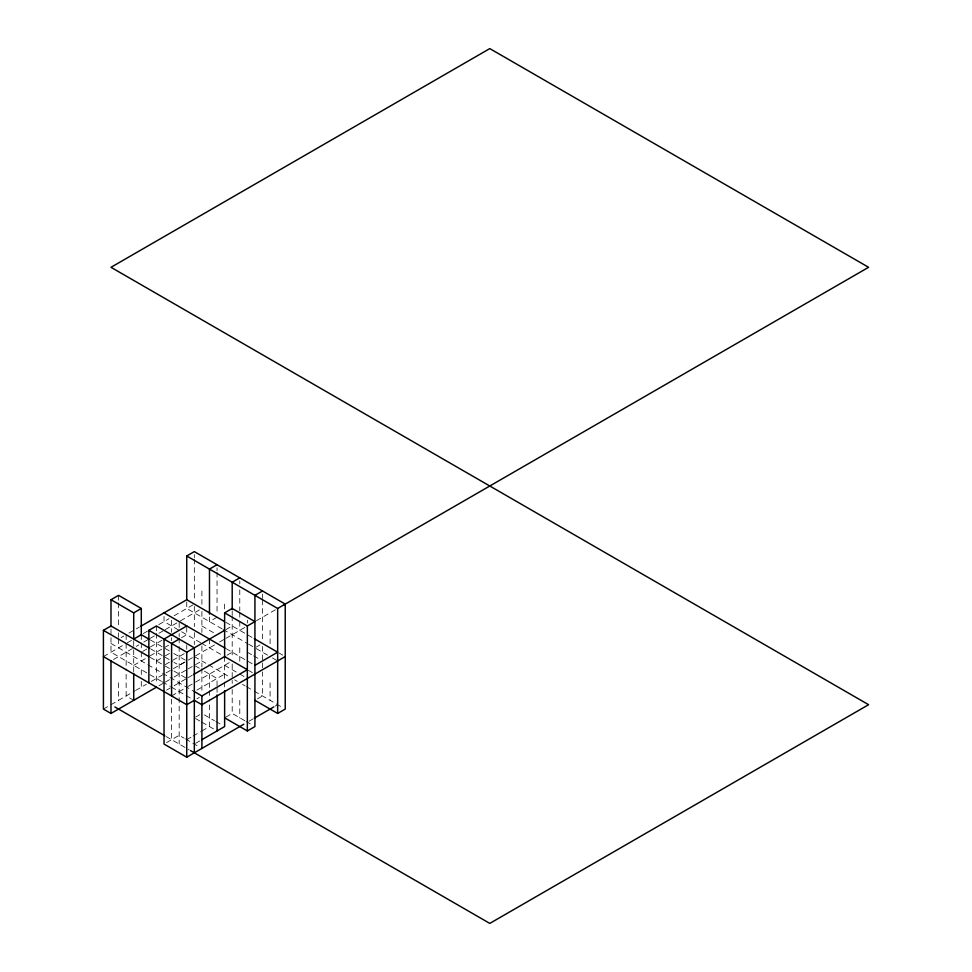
<?xml version="1.0" encoding="UTF-8"?>
<svg xmlns="http://www.w3.org/2000/svg" width="972" height="972" viewBox="0 0 972 972"><rect width="100%" height="100%" fill="white"/><g stroke="black" fill="none" stroke-linecap="round" stroke-linejoin="round"><path stroke-width="0.73" stroke-dasharray="4.86 3.65" d="M121.16 637.596L123.76 636.089M128.948 633.088L139.348 627.098M103.409 656.586L126.36 643.343M127.405 642.735L131.548 640.341M143.236 633.598L147.61 631.071M158.825 624.595L169.067 618.678M174.122 615.762L194.327 604.098L194.327 626.6M113.517 659.502L133.711 647.838M136.238 646.38L138.765 644.922M143.82 642.006L148.862 639.09M150.125 638.361L156.443 634.716M158.971 633.258L164.025 630.342M165.276 629.613L179.176 621.594L179.176 627.596M180.44 620.865L199.369 609.93M142.592 651.459L149.081 647.717M150.381 646.963L162.069 640.22M133.711 665.334L145.192 658.712M150.125 655.857L168.569 645.214M181.557 637.717L186.745 634.716L186.745 625.968M217.048 617.22L209.478 621.594L209.478 615.592M156.443 660.96L164.025 656.586M165.276 655.857L171.594 652.212M165.313 664.581L184.802 653.342M225.893 629.613L232.199 625.968M184.218 662.418L179.176 665.334L173.976 662.333M103.409 709.074L109.727 705.429M110.99 704.7L134.974 690.849M135.728 690.424L146.383 684.264M151.353 681.396L214.533 644.922M219.575 642.006L225.018 638.859M225.893 638.361L245.989 626.758M256.474 620.707L276.145 609.347M158.971 685.746L164.025 682.83M165.276 682.101L172.858 677.727M174.122 676.998L186.745 669.708M188.009 668.979L194.327 665.334L199.369 668.25M195.591 664.605L201.897 660.96M166.54 690.12L170.331 687.933M174.122 685.746L186.964 678.334M188.046 677.703L192.164 675.333M227.011 655.213L232.199 652.212M171.594 695.952L186.964 687.083M188.009 686.475L194.752 682.587M195.591 682.101L232.199 660.96M256.195 647.109L259.986 644.922M196.854 690.12L224.629 674.082M196.854 698.868L199.369 697.41M195.591 717.093L200.633 714.177M166.54 742.608L179.176 735.318L184.218 738.234M186.745 739.692L191.8 736.776M193.064 736.047L200.633 731.673M201.897 730.944L209.478 726.57L209.478 699.573M225.893 717.093L232.199 713.448L244.835 720.738M257.459 698.868L262.513 695.952L262.513 671.956M195.591 743.337L200.633 740.421M249.014 721.236L252.914 718.988M275.052 706.207L277.664 704.7M225.711 622.226L252.987 637.972M278.928 652.941L282.706 655.128M222.102 628.884L186.745 608.472L186.745 599.724M223.11 629.467L247.787 643.719M248.613 644.193L255.575 648.215M256.195 648.567L267.555 655.128M272.464 657.959L277.664 660.96M201.897 625.968L214.52 633.258M247.35 652.212L252.404 655.128M253.668 655.857L259.986 659.502M225.893 648.567L254.931 665.334M200.633 642.735L164.025 621.594L164.025 612.846M201.678 643.343L222.466 655.335M248.443 670.34L252.404 672.624M224.629 665.334L238.517 673.353M239.78 674.082L244.835 676.998M194.327 656.586L208.215 664.605M208.652 664.86L229.477 676.889M234.689 679.89L237.29 681.396M242.502 684.409L245.102 685.904M246.414 686.657L252.914 690.424M254.227 691.165L282.706 707.616M150.381 639.965L172.457 652.71M173.757 653.463L186.745 660.96M204.424 671.166L217.048 678.456L217.048 685.953M150.599 648.834L163.588 656.331M164.888 657.084L172.676 661.58M150.125 657.315L161.498 663.876M165.276 666.063L172.858 670.437M174.122 671.166L186.745 678.456M110.99 643.464L194.327 691.578M246.098 721.467L252.404 725.112M161.498 681.372L110.99 652.212L110.99 625.968M162.288 681.834L170.331 686.475M171.376 687.083L191.8 698.868M204.424 714.906L214.52 720.738M215.784 721.467L222.102 725.112M195.591 718.551L200.633 721.467M201.897 722.196L217.048 730.944M133.711 700.326L126.141 695.952L126.141 668.955M185.482 738.963L199.369 746.982M166.042 736.484L189.115 749.813M270.082 630.342L270.082 644.922M270.082 682.83L270.082 700.326M262.513 593.977L262.513 598.473M262.513 599.979L262.513 641.97M262.513 646.465L262.513 661.458M262.513 662.965L262.513 670.461M247.35 620.136L247.35 623.052M239.78 580.855L239.78 583.856M239.78 589.858L239.78 610.853M239.78 612.348L239.78 619.844M239.78 621.351L239.78 630.342M239.78 647.838L239.78 663.876M239.78 700.326L239.78 717.822M232.199 610.72L232.199 615.227M232.199 615.969L232.199 658.044M232.199 663.961L232.199 678.954M232.199 680.461L232.199 683.462M232.199 689.452L232.199 713.448M224.629 604.098L224.629 611.388M224.629 656.586L224.629 689.33M217.048 567.733L217.048 570.734M217.048 572.229L217.048 614.219M217.048 687.459L217.048 693.449M209.478 639.09L209.478 647.838M209.478 674.082L209.478 689.075M209.478 690.582L209.478 698.078M201.897 590.976L201.897 605.556M201.897 611.473L201.897 632.468M201.897 645.967L201.897 666.962M201.897 668.457L201.897 692.453M194.327 554.611L194.327 557.612M194.327 559.107L194.327 601.097M194.327 632.59L194.327 644.594M186.745 644.922L186.745 649.296M179.176 633.598L179.176 636.587M179.176 638.094L179.176 645.59M179.176 646.587L179.176 744.066M171.594 620.221L171.594 632.213M171.594 637.717L171.594 640.718M171.594 699.208L171.594 739.692M156.443 625.968L156.443 631.97M156.443 633.465L156.443 684.203M141.292 634.716L141.292 642.006M141.292 642.966L141.292 650.462M141.292 651.969L141.292 660.96M141.292 669.708L141.292 675.54M141.292 681.372L141.292 687.204M133.711 641.338L133.711 671.834M126.141 634.716L126.141 640.548M126.141 643.464L126.141 667.46M118.56 595.35L118.56 601.352M118.56 602.847L118.56 626.843M118.56 632.845L118.56 637.34M118.56 638.847L118.56 647.838M118.56 682.83L118.56 700.326"/><path stroke-width="1.46" d="M110.99 626.721L110.99 599.724L118.56 595.35L141.292 608.472L141.292 635.469M186.745 599.481L186.745 555.984L194.327 551.61L285.233 604.098L285.233 709.074L277.664 713.448L254.931 700.326M156.443 687.204L110.99 713.448L103.409 709.074L103.409 630.342L110.99 625.968L149.299 648.093M110.99 599.724L133.711 612.846L141.292 608.472M217.048 564.732L209.478 569.106L209.478 614.097M140.636 626.345L186.745 599.724L224.411 621.473M133.711 639.09L141.292 634.716L149.081 639.212M148.862 682.83L148.862 630.342L156.443 625.968L194.327 647.838L194.327 752.814M239.78 577.854L232.199 582.228L232.199 609.225M186.745 625.968L164.025 639.09L164.025 744.066L186.745 757.188L243.802 724.249M179.176 639.09L171.594 643.464L171.594 695.952M224.629 612.846L232.199 608.472L254.931 621.594L247.35 625.968L224.629 612.846L224.629 657.837M262.513 590.976L254.931 595.35L254.931 726.57L247.35 730.944L224.629 717.822M148.862 630.342L186.745 652.212L224.629 630.342M186.745 555.984L277.664 608.472L285.233 604.098M284.006 604.815L868.591 267.3L489.791 48.6L110.99 267.3L868.591 704.7L489.791 923.4L190.415 750.554M193.452 674.58L224.629 656.586L247.35 669.708L201.897 695.952L194.327 691.578M254.931 665.334L277.664 652.212L254.287 638.713M103.409 656.586L186.745 704.7L194.327 700.326L201.897 704.7L285.233 656.586M201.897 739.692L224.629 726.57L224.629 690.582M254.227 718.235L273.752 706.96M164.025 612.846L225.067 648.093M103.409 630.342L148.862 656.586M114.89 706.96L164.73 735.731M277.664 608.472L277.664 713.448M247.35 625.968L247.35 730.944M217.048 694.956L217.048 730.944M201.897 695.952L201.897 704.7M201.897 704.955L201.897 748.44M186.745 652.212L186.745 757.188M133.711 612.846L133.711 639.843M133.711 673.329L133.711 700.326M110.99 660.96L110.99 713.448"/></g></svg>
